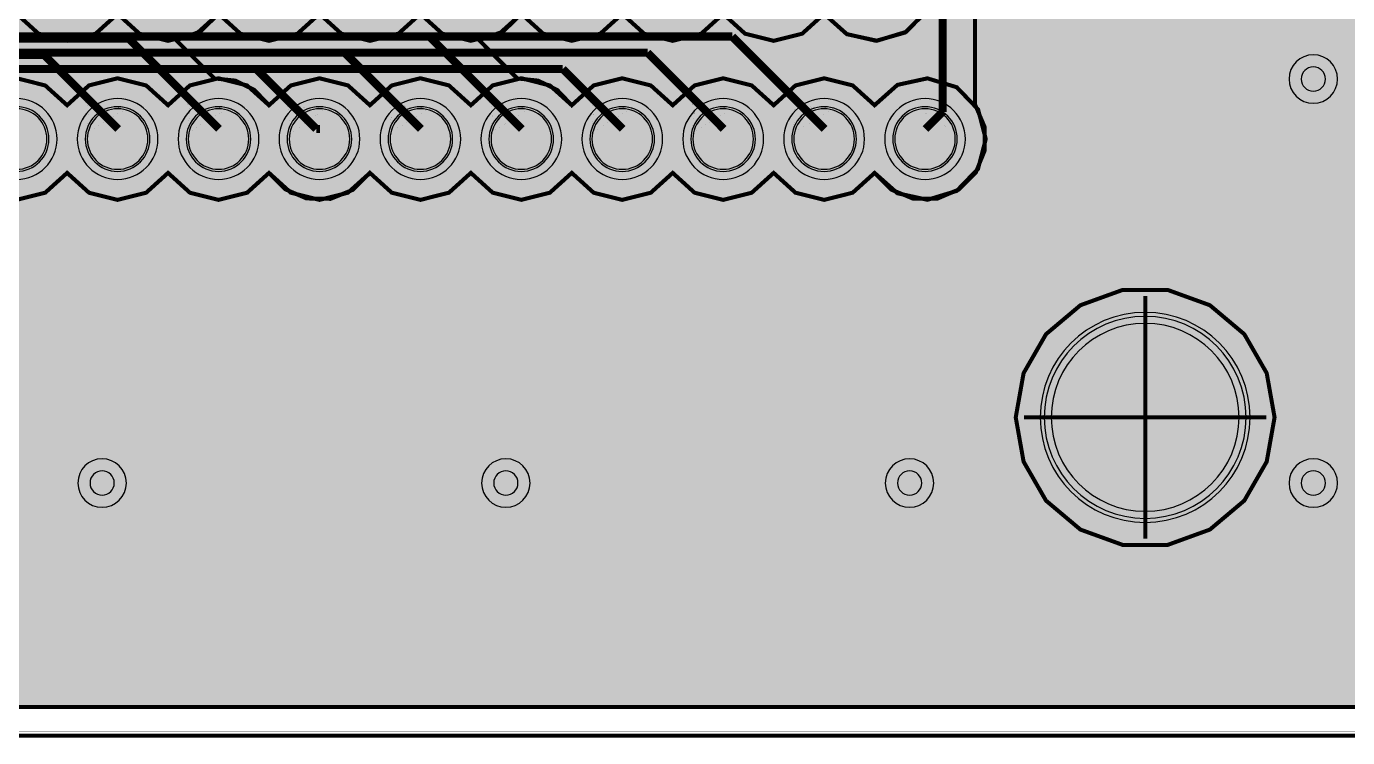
# Model space of a CAD drawing. Header units: millimetres. Extents: x 0 to 100, y -100 to 0.
# Drawn here: x 50.15 to 66.78, y -100.03 to -91.08 of the extents above; entities that cross this region are included whole.
import ezdxf

# ---------------------------------------------------------------- set-up
doc = ezdxf.new("R2010")
doc.units = ezdxf.units.MM
doc.header["$MEASUREMENT"] = 0
for name, color, linetype, true_color in [('Board-Outline-Layer', 7, 'Continuous', 0xff00ff), ('Bottom-Layer', 7, 'Continuous', 0x0000ff), ('Bottom-Paste-Mask-Layer', 7, 'Continuous', 0x800000), ('Bottom-Solder-Mask-Layer', 7, 'Continuous', 0xaa00ff), ('Hole-Layer', 7, 'Continuous', 0x222222), ('Inner1', 7, 'Continuous', 0x999966), ('Inner2', 7, 'Continuous', 0x008000), ('Multi-Layer', 7, 'Continuous', 0xc0c0c0), ('Top-Layer', 7, 'Continuous', 0xff0000), ('Top-Paste-Mask-Layer', 7, 'Continuous', 0x808080), ('Top-Solder-Mask-Layer', 7, 'Continuous', 0x800080)]:
    doc.layers.add(name, color=color, linetype=linetype, true_color=true_color)

msp = doc.modelspace()

# ---------------------------------------------------------------- hatches: boundary and pattern name
at = {"layer": 'Bottom-Layer'}
for points in [[(99.642, -0.358), (99.642, -99.642), (0.358, -99.642), (0.358, -0.358)], [(42.725, -86.73), (43.025, -86.699), (43.273, -86.528), (43.409, -86.259), (43.398, -85.958), (43.245, -85.698), (42.985, -85.545), (42.684, -85.535), (42.415, -85.67), (42.244, -85.919), (42.213, -86.218), (42.157, -86.162), (42.151, -86.089), (42.033, -85.766), (41.759, -85.559), (41.416, -85.534), (41.115, -85.698), (40.95, -86), (40.975, -86.343), (41.182, -86.617), (41.505, -86.735), (41.578, -86.741), (44.65, -89.813), (44.296, -89.735), (43.947, -89.829), (43.679, -90.074), (43.404, -89.825), (43.044, -89.735), (42.685, -89.825), (42.409, -90.074), (42.134, -89.825), (41.774, -89.735), (41.415, -89.825), (41.139, -90.074), (40.864, -89.825), (40.504, -89.735), (40.145, -89.825), (39.869, -90.074), (39.687, -89.883), (39.45, -89.766), (39.187, -89.736), (38.93, -89.798), (38.71, -89.944), (38.552, -90.155), (38.552, -88.43), (40.241, -86.741), (40.315, -86.735), (40.637, -86.617), (40.844, -86.343), (40.869, -86), (40.705, -85.698), (40.403, -85.534), (40.061, -85.559), (39.786, -85.766), (39.668, -86.089), (39.663, -86.162), (39.606, -86.218), (39.567, -85.898), (39.37, -85.642), (39.07, -85.524), (38.751, -85.576), (38.504, -85.784), (38.398, -86.089), (38.393, -86.162), (38.336, -86.218), (38.305, -85.918), (38.134, -85.67), (37.865, -85.534), (37.563, -85.545), (37.304, -85.699), (37.151, -85.959), (37.141, -86.26), (37.277, -86.529), (37.326, -86.585), (37.326, -90.694), (37.357, -90.85), (37.445, -90.983), (38.369, -91.907), (38.502, -91.996), (38.659, -92.027), (44.348, -92.027), (44.211, -92.3), (44.192, -92.605), (44.294, -92.893), (44.5, -93.118), (44.778, -93.245), (45.083, -93.252), (45.367, -93.14), (45.585, -92.925), (45.86, -93.174), (46.22, -93.264), (46.579, -93.174), (46.855, -92.925), (47.13, -93.174), (47.49, -93.264), (47.849, -93.174), (48.125, -92.925), (48.4, -93.174), (48.76, -93.264), (49.119, -93.174), (49.395, -92.925), (49.67, -93.174), (50.03, -93.264), (50.389, -93.174), (50.665, -92.925), (50.94, -93.174), (51.3, -93.264), (51.659, -93.174), (51.935, -92.925), (52.21, -93.174), (52.57, -93.264), (52.929, -93.174), (53.205, -92.925), (53.48, -93.174), (53.84, -93.264), (54.199, -93.174), (54.475, -92.925), (54.75, -93.174), (55.11, -93.264), (55.469, -93.174), (55.745, -92.925), (56.02, -93.174), (56.38, -93.264), (56.739, -93.174), (57.015, -92.925), (57.29, -93.174), (57.65, -93.264), (58.009, -93.174), (58.285, -92.925), (58.56, -93.174), (58.92, -93.264), (59.279, -93.174), (59.555, -92.925), (59.83, -93.174), (60.19, -93.264), (60.549, -93.174), (60.825, -92.925), (61.037, -93.136), (61.313, -93.25), (61.613, -93.249), (61.888, -93.132), (62.099, -92.919), (62.211, -92.642), (62.208, -92.343), (62.09, -92.067), (62.09, -90.094), (62.059, -89.937), (61.97, -89.805), (61.462, -89.297), (61.33, -89.208), (61.173, -89.177), (45.172, -89.177)], [(49.623, -92.499, 1), (50.436, -92.499, 1)], [(50.893, -92.499, 1), (51.706, -92.499, 1)], [(52.163, -92.499, 1), (52.976, -92.499, 1)], [(53.433, -92.499, 1), (54.246, -92.499, 1)], [(54.703, -92.499, 1), (55.516, -92.499, 1)], [(55.973, -92.499, 1), (56.786, -92.499, 1)], [(57.243, -92.499, 1), (58.056, -92.499, 1)], [(58.513, -92.499, 1), (59.326, -92.499, 1)], [(59.783, -92.499, 1), (60.596, -92.499, 1)], [(61.053, -92.499, 1), (61.866, -92.499, 1)], [(62.601, -95.999), (62.7, -96.556), (62.982, -97.046), (63.415, -97.41), (63.947, -97.603), (64.512, -97.603), (65.044, -97.41), (65.477, -97.046), (65.759, -96.556), (65.858, -95.999), (65.759, -95.443), (65.477, -94.953), (65.044, -94.589), (64.512, -94.396), (63.947, -94.396), (63.415, -94.589), (62.982, -94.953), (62.7, -95.443)], [(62.96, -95.999, 1), (65.5, -95.999, 1)]]:
    msp.add_hatch(color=256, dxfattribs=at).paths.add_polyline_path(points)
at = {"layer": 'Bottom-Paste-Mask-Layer'}
for points in [[(49.623, -92.499, 1), (50.436, -92.499, 1)], [(50.893, -92.499, 1), (51.706, -92.499, 1)], [(52.163, -92.499, 1), (52.976, -92.499, 1)], [(53.433, -92.499, 1), (54.246, -92.499, 1)], [(54.703, -92.499, 1), (55.516, -92.499, 1)], [(55.973, -92.499, 1), (56.786, -92.499, 1)], [(57.243, -92.499, 1), (58.056, -92.499, 1)], [(58.513, -92.499, 1), (59.326, -92.499, 1)], [(59.783, -92.499, 1), (60.596, -92.499, 1)], [(61.053, -92.499, 1), (61.866, -92.499, 1)], [(62.96, -95.999, 1), (65.5, -95.999, 1)]]:
    msp.add_hatch(color=256, dxfattribs=at).paths.add_polyline_path(points)
at = {"layer": 'Bottom-Solder-Mask-Layer'}
for points in [[(49.522, -92.499, 1), (50.538, -92.499, 1)], [(50.792, -92.499, 1), (51.808, -92.499, 1)], [(52.062, -92.499, 1), (53.078, -92.499, 1)], [(53.332, -92.499, 1), (54.348, -92.499, 1)], [(54.602, -92.499, 1), (55.618, -92.499, 1)], [(55.872, -92.499, 1), (56.888, -92.499, 1)], [(57.142, -92.499, 1), (58.158, -92.499, 1)], [(58.412, -92.499, 1), (59.428, -92.499, 1)], [(59.682, -92.499, 1), (60.698, -92.499, 1)], [(60.952, -92.499, 1), (61.968, -92.499, 1)], [(62.909, -95.999, 1), (65.55, -95.999, 1)]]:
    msp.add_hatch(color=256, dxfattribs=at).paths.add_polyline_path(points)
at = {"layer": 'Hole-Layer'}
for points in [[(49.649, -92.499, 1), (50.411, -92.499, 1)], [(50.919, -92.499, 1), (51.681, -92.499, 1)], [(52.189, -92.499, 1), (52.951, -92.499, 1)], [(53.459, -92.499, 1), (54.221, -92.499, 1)], [(54.729, -92.499, 1), (55.491, -92.499, 1)], [(55.999, -92.499, 1), (56.761, -92.499, 1)], [(57.269, -92.499, 1), (58.031, -92.499, 1)], [(58.539, -92.499, 1), (59.301, -92.499, 1)], [(59.809, -92.499, 1), (60.571, -92.499, 1)], [(61.079, -92.499, 1), (61.841, -92.499, 1)], [(63.048, -95.999, 1), (65.411, -95.999, 1)]]:
    msp.add_hatch(color=256, dxfattribs=at).paths.add_polyline_path(points)
at = {"layer": 'Inner1'}
for points in [[(99.642, -0.358), (99.642, -99.642), (0.358, -99.642), (0.358, -0.358)], [(47.491, -85.769), (47.237, -85.724), (47.006, -85.839), (43.108, -89.738), (42.923, -89.745), (42.745, -89.796), (51.413, -81.128), (51.49, -81.089), (51.556, -81.035), (51.601, -80.991), (52.042, -80.991), (52.299, -81.19), (52.62, -81.242), (52.927, -81.136), (53.147, -80.897), (53.227, -80.582), (53.147, -80.266), (52.927, -80.027), (52.62, -79.921), (52.299, -79.974), (52.042, -80.173), (51.431, -80.173), (51.275, -80.204), (51.142, -80.292), (51.12, -80.314), (51.044, -80.353), (50.978, -80.407), (44.48, -86.905), (44.49, -86.852), (44.494, -86.799), (44.494, -86.585), (44.542, -86.529), (44.686, -86.218), (44.639, -85.877), (44.414, -85.617), (44.085, -85.52), (43.755, -85.617), (43.531, -85.877), (43.483, -86.218), (43.627, -86.529), (43.676, -86.585), (43.676, -86.63), (40.568, -89.738), (40.512, -89.735), (40.456, -89.736), (43.104, -87.088), (43.193, -86.956), (43.224, -86.799), (43.224, -86.585), (43.272, -86.529), (43.416, -86.218), (43.369, -85.877), (43.144, -85.617), (42.815, -85.52), (42.485, -85.617), (42.261, -85.877), (42.213, -86.218), (42.357, -86.529), (42.406, -86.585), (42.406, -86.63), (39.298, -89.738), (38.982, -89.778), (38.71, -89.943), (38.529, -90.205), (38.47, -90.518), (38.544, -90.828), (29.453, -90.828), (25.356, -86.73), (25.656, -86.699), (25.904, -86.528), (26.04, -86.259), (26.029, -85.958), (25.876, -85.698), (25.616, -85.545), (25.315, -85.535), (25.046, -85.67), (24.875, -85.919), (24.844, -86.218), (24.788, -86.162), (24.782, -86.089), (24.676, -85.784), (24.429, -85.576), (24.111, -85.524), (23.81, -85.642), (23.613, -85.898), (23.574, -86.218), (23.518, -86.162), (23.512, -86.089), (23.406, -85.784), (23.159, -85.576), (22.841, -85.524), (22.54, -85.642), (22.343, -85.898), (22.304, -86.218), (22.248, -86.162), (22.242, -86.089), (22.165, -85.83), (21.984, -85.63), (21.734, -85.528), (21.464, -85.545), (21.228, -85.677), (21.073, -85.898), (20.909, -85.733), (20.909, -83.157), (22.826, -81.24), (23.148, -81.199), (23.412, -81.009), (23.555, -80.717), (23.541, -80.392), (23.375, -80.113), (23.095, -79.946), (22.77, -79.932), (22.478, -80.075), (22.288, -80.339), (22.247, -80.662), (20.211, -82.698), (20.122, -82.831), (20.091, -82.987), (20.091, -85.93), (20.151, -86.142), (20.312, -86.293), (27.526, -93.507), (27.659, -93.596), (27.815, -93.627), (44.111, -93.627), (44.267, -93.596), (44.4, -93.507), (44.677, -93.23), (44.748, -93.24), (44.794, -93.248), (45.094, -93.25), (45.372, -93.137), (45.585, -92.925), (45.86, -93.174), (46.22, -93.264), (46.579, -93.174), (46.855, -92.925), (47.13, -93.174), (47.49, -93.264), (47.849, -93.174), (48.125, -92.925), (48.4, -93.174), (48.76, -93.264), (49.119, -93.174), (49.395, -92.925), (49.67, -93.174), (50.03, -93.264), (50.389, -93.174), (50.665, -92.925), (50.94, -93.174), (51.3, -93.264), (51.659, -93.174), (51.935, -92.925), (52.21, -93.174), (52.57, -93.264), (52.929, -93.174), (53.205, -92.925), (53.48, -93.174), (53.84, -93.264), (54.199, -93.174), (54.475, -92.925), (54.75, -93.174), (55.11, -93.264), (55.469, -93.174), (55.745, -92.925), (56.02, -93.174), (56.38, -93.264), (56.739, -93.174), (57.015, -92.925), (57.29, -93.174), (57.65, -93.264), (58.009, -93.174), (58.285, -92.925), (58.56, -93.174), (58.92, -93.264), (59.279, -93.174), (59.555, -92.925), (59.83, -93.174), (60.19, -93.264), (60.549, -93.174), (60.825, -92.925), (61.113, -93.181), (61.49, -93.263), (61.859, -93.151), (62.127, -92.873), (62.224, -92.499), (62.127, -92.126), (61.859, -91.848), (61.49, -91.736), (61.113, -91.818), (60.825, -92.074), (60.549, -91.825), (60.19, -91.735), (59.83, -91.825), (59.555, -92.074), (59.279, -91.825), (58.92, -91.735), (58.56, -91.825), (58.285, -92.074), (58.009, -91.825), (57.65, -91.735), (57.29, -91.825), (57.015, -92.074), (56.739, -91.825), (56.38, -91.735), (56.02, -91.825), (55.745, -92.074), (55.469, -91.825), (55.11, -91.735), (54.75, -91.825), (54.475, -92.074), (54.199, -91.825), (53.84, -91.735), (53.48, -91.825), (53.205, -92.074), (52.929, -91.825), (52.57, -91.735), (52.21, -91.825), (51.935, -92.074), (51.659, -91.825), (51.3, -91.735), (50.94, -91.825), (50.665, -92.074), (50.389, -91.825), (50.03, -91.735), (49.67, -91.825), (49.395, -92.074), (49.211, -91.882), (48.973, -91.765), (48.709, -91.737), (48.229, -91.257), (48.53, -91.148), (48.76, -90.925), (49.035, -91.174), (49.395, -91.264), (49.754, -91.174), (50.03, -90.925), (50.305, -91.174), (50.665, -91.264), (51.024, -91.174), (51.3, -90.925), (51.575, -91.174), (51.935, -91.264), (52.294, -91.174), (52.57, -90.925), (52.845, -91.174), (53.205, -91.264), (53.564, -91.174), (53.84, -90.925), (54.115, -91.174), (54.475, -91.264), (54.834, -91.174), (55.11, -90.925), (55.385, -91.174), (55.745, -91.264), (56.104, -91.174), (56.38, -90.925), (56.655, -91.174), (57.015, -91.264), (57.374, -91.174), (57.65, -90.925), (57.925, -91.174), (58.285, -91.264), (58.644, -91.174), (58.92, -90.925), (59.195, -91.174), (59.555, -91.264), (59.914, -91.174), (60.19, -90.925), (60.474, -91.179), (60.845, -91.264), (61.211, -91.159), (61.481, -90.891), (61.517, -90.833), (61.556, -90.782), (69.499, -90.782), (69.655, -90.75), (69.788, -90.662), (73.709, -86.741), (73.783, -86.735), (74.105, -86.617), (74.312, -86.343), (74.337, -86), (74.173, -85.698), (73.871, -85.534), (73.529, -85.559), (73.254, -85.766), (73.136, -86.089), (73.131, -86.162), (73.074, -86.218), (73.035, -85.898), (72.838, -85.642), (72.538, -85.524), (72.219, -85.576), (71.972, -85.784), (71.866, -86.089), (71.861, -86.162), (71.804, -86.218), (71.765, -85.898), (71.568, -85.642), (71.268, -85.524), (70.949, -85.576), (70.702, -85.784), (70.596, -86.089), (70.591, -86.162), (70.534, -86.218), (70.495, -85.898), (70.298, -85.642), (69.998, -85.524), (69.679, -85.576), (69.432, -85.784), (69.326, -86.089), (69.321, -86.162), (69.264, -86.218), (69.225, -85.898), (69.028, -85.642), (68.728, -85.524), (68.409, -85.576), (68.162, -85.784), (68.056, -86.089), (68.051, -86.162), (67.994, -86.218), (67.955, -85.898), (67.758, -85.642), (67.458, -85.524), (67.139, -85.576), (66.892, -85.784), (66.786, -86.089), (66.781, -86.162), (66.724, -86.218), (66.685, -85.898), (66.488, -85.642), (66.188, -85.524), (65.869, -85.576), (65.622, -85.784), (65.516, -86.089), (65.511, -86.162), (63.943, -87.73), (60.937, -87.73), (67.423, -81.244), (67.728, -81.154), (67.956, -80.931), (68.054, -80.628), (67.999, -80.314), (67.805, -80.062), (67.515, -79.93), (67.197, -79.948), (66.924, -80.112), (66.759, -80.385), (66.741, -80.703), (66.749, -80.761), (59.984, -87.526), (58.095, -87.526), (58.88, -86.741), (58.954, -86.735), (59.276, -86.617), (59.483, -86.343), (59.508, -86), (59.344, -85.698), (59.042, -85.534), (58.7, -85.559), (58.425, -85.766), (58.307, -86.089), (58.302, -86.162), (58.245, -86.218), (58.206, -85.898), (58.009, -85.642), (57.709, -85.524), (57.39, -85.576), (57.143, -85.784), (57.037, -86.089), (57.032, -86.162), (56.975, -86.218), (56.936, -85.898), (56.739, -85.642), (56.439, -85.524), (56.12, -85.576), (55.873, -85.784), (55.767, -86.089), (55.762, -86.162), (55.705, -86.218), (55.666, -85.898), (55.469, -85.642), (55.169, -85.524), (54.85, -85.576), (54.603, -85.784), (54.497, -86.089), (54.492, -86.162), (54.435, -86.218), (54.396, -85.898), (54.199, -85.642), (53.899, -85.524), (53.58, -85.576), (53.333, -85.784), (53.227, -86.089), (53.222, -86.162), (53.165, -86.218), (53.126, -85.898), (52.929, -85.642), (52.629, -85.524), (52.31, -85.576), (52.063, -85.784), (51.957, -86.089), (51.952, -86.162), (51.941, -86.172), (51.9, -86.172), (51.864, -85.919), (51.727, -85.702), (51.514, -85.561), (51.261, -85.521), (51.014, -85.589), (50.816, -85.752), (50.801, -85.769)], [(62.601, -95.999), (62.7, -96.556), (62.982, -97.046), (63.415, -97.41), (63.947, -97.603), (64.512, -97.603), (65.044, -97.41), (65.477, -97.046), (65.759, -96.556), (65.858, -95.999), (65.759, -95.443), (65.477, -94.953), (65.044, -94.589), (64.512, -94.396), (63.947, -94.396), (63.415, -94.589), (62.982, -94.953), (62.7, -95.443)]]:
    msp.add_hatch(color=256, dxfattribs=at).paths.add_polyline_path(points)
at = {"layer": 'Inner2'}
for points in [[(99.642, -0.358), (99.642, -99.642), (0.358, -99.642), (0.358, -0.358)], [(49.395, -89.735), (49.035, -89.825), (48.76, -90.074), (48.484, -89.825), (48.125, -89.735), (47.765, -89.825), (47.49, -90.074), (47.214, -89.825), (46.855, -89.735), (46.495, -89.825), (46.22, -90.074), (45.944, -89.825), (45.585, -89.735), (45.225, -89.825), (44.949, -90.074), (44.674, -89.825), (44.314, -89.735), (43.955, -89.825), (43.679, -90.074), (43.404, -89.825), (43.044, -89.735), (42.685, -89.825), (42.409, -90.074), (42.134, -89.825), (41.774, -89.735), (41.415, -89.825), (41.139, -90.074), (40.864, -89.825), (40.504, -89.735), (40.145, -89.825), (39.869, -90.074), (39.588, -89.822), (39.221, -89.735), (38.856, -89.835), (38.584, -90.097), (38.471, -90.457), (38.544, -90.828), (33.263, -90.828), (28.598, -86.162), (28.592, -86.089), (28.486, -85.784), (28.239, -85.576), (27.921, -85.524), (27.62, -85.642), (27.423, -85.898), (27.384, -86.218), (27.328, -86.162), (27.322, -86.089), (27.216, -85.784), (26.969, -85.576), (26.651, -85.524), (26.35, -85.642), (26.153, -85.898), (26.114, -86.218), (26.058, -86.162), (26.052, -86.089), (25.934, -85.766), (25.66, -85.559), (25.317, -85.534), (25.016, -85.698), (24.851, -86), (24.876, -86.343), (25.083, -86.617), (25.406, -86.735), (25.479, -86.741), (30.673, -91.934), (30.805, -92.023), (30.962, -92.054), (44.328, -92.054), (44.204, -92.329), (44.196, -92.63), (44.305, -92.911), (44.514, -93.128), (44.79, -93.247), (45.092, -93.251), (45.371, -93.138), (45.585, -92.925), (45.86, -93.174), (46.22, -93.264), (46.579, -93.174), (46.855, -92.925), (47.13, -93.174), (47.49, -93.264), (47.849, -93.174), (48.125, -92.925), (48.4, -93.174), (48.76, -93.264), (49.119, -93.174), (49.395, -92.925), (49.67, -93.174), (50.03, -93.264), (50.389, -93.174), (50.665, -92.925), (50.94, -93.174), (51.3, -93.264), (51.659, -93.174), (51.935, -92.925), (52.21, -93.174), (52.57, -93.264), (52.929, -93.174), (53.205, -92.925), (53.48, -93.174), (53.84, -93.264), (54.199, -93.174), (54.475, -92.925), (54.75, -93.174), (55.11, -93.264), (55.469, -93.174), (55.745, -92.925), (56.02, -93.174), (56.38, -93.264), (56.739, -93.174), (57.015, -92.925), (57.29, -93.174), (57.65, -93.264), (58.009, -93.174), (58.285, -92.925), (58.56, -93.174), (58.92, -93.264), (59.279, -93.174), (59.555, -92.925), (59.83, -93.174), (60.19, -93.264), (60.549, -93.174), (60.825, -92.925), (61.113, -93.181), (61.49, -93.263), (61.859, -93.151), (62.127, -92.873), (62.224, -92.499), (62.127, -92.126), (61.859, -91.848), (61.49, -91.736), (61.113, -91.818), (60.825, -92.074), (60.549, -91.825), (60.19, -91.735), (59.83, -91.825), (59.555, -92.074), (59.279, -91.825), (58.92, -91.735), (58.56, -91.825), (58.285, -92.074), (58.009, -91.825), (57.65, -91.735), (57.29, -91.825), (57.015, -92.074), (56.739, -91.825), (56.38, -91.735), (56.02, -91.825), (55.745, -92.074), (55.469, -91.825), (55.11, -91.735), (54.75, -91.825), (54.475, -92.074), (54.199, -91.825), (53.84, -91.735), (53.48, -91.825), (53.205, -92.074), (53.021, -91.882), (52.783, -91.765), (52.519, -91.737), (52.039, -91.257), (52.34, -91.148), (52.57, -90.925), (52.845, -91.174), (53.205, -91.264), (53.564, -91.174), (53.84, -90.925), (54.115, -91.174), (54.475, -91.264), (54.834, -91.174), (55.11, -90.925), (55.385, -91.174), (55.745, -91.264), (56.104, -91.174), (56.38, -90.925), (56.655, -91.174), (57.015, -91.264), (57.374, -91.174), (57.65, -90.925), (57.925, -91.174), (58.285, -91.264), (58.644, -91.174), (58.92, -90.925), (59.195, -91.174), (59.555, -91.264), (59.914, -91.174), (60.19, -90.925), (60.478, -91.181), (60.855, -91.263), (61.224, -91.151), (61.492, -90.873), (61.589, -90.499), (61.492, -90.126), (61.224, -89.848), (60.855, -89.736), (60.478, -89.818), (60.19, -90.074), (59.914, -89.825), (59.555, -89.735), (59.195, -89.825), (58.92, -90.074), (58.644, -89.825), (58.285, -89.735), (57.925, -89.825), (57.65, -90.074), (57.374, -89.825), (57.015, -89.735), (56.655, -89.825), (56.38, -90.074), (56.104, -89.825), (55.745, -89.735), (55.385, -89.825), (55.11, -90.074), (54.834, -89.825), (54.475, -89.735), (54.115, -89.825), (53.84, -90.074), (53.564, -89.825), (53.205, -89.735), (52.845, -89.825), (52.57, -90.074), (52.294, -89.825), (51.935, -89.735), (51.575, -89.825), (51.3, -90.074), (51.024, -89.825), (50.665, -89.735), (50.305, -89.825), (50.03, -90.074), (49.754, -89.825)], [(62.601, -95.999), (62.7, -96.556), (62.982, -97.046), (63.415, -97.41), (63.947, -97.603), (64.512, -97.603), (65.044, -97.41), (65.477, -97.046), (65.759, -96.556), (65.858, -95.999), (65.759, -95.443), (65.477, -94.953), (65.044, -94.589), (64.512, -94.396), (63.947, -94.396), (63.415, -94.589), (62.982, -94.953), (62.7, -95.443)]]:
    msp.add_hatch(color=256, dxfattribs=at).paths.add_polyline_path(points)
at = {"layer": 'Multi-Layer'}
for points in [[(49.623, -92.499, 1), (50.436, -92.499, 1)], [(49.623, -92.499, 1), (50.436, -92.499, 1)], [(49.623, -92.499, 1), (50.436, -92.499, 1)], [(50.893, -92.499, 1), (51.706, -92.499, 1)], [(50.893, -92.499, 1), (51.706, -92.499, 1)], [(50.893, -92.499, 1), (51.706, -92.499, 1)], [(52.163, -92.499, 1), (52.976, -92.499, 1)], [(52.163, -92.499, 1), (52.976, -92.499, 1)], [(52.163, -92.499, 1), (52.976, -92.499, 1)], [(53.433, -92.499, 1), (54.246, -92.499, 1)], [(53.433, -92.499, 1), (54.246, -92.499, 1)], [(53.433, -92.499, 1), (54.246, -92.499, 1)], [(54.703, -92.499, 1), (55.516, -92.499, 1)], [(54.703, -92.499, 1), (55.516, -92.499, 1)], [(54.703, -92.499, 1), (55.516, -92.499, 1)], [(55.973, -92.499, 1), (56.786, -92.499, 1)], [(55.973, -92.499, 1), (56.786, -92.499, 1)], [(55.973, -92.499, 1), (56.786, -92.499, 1)], [(57.243, -92.499, 1), (58.056, -92.499, 1)], [(57.243, -92.499, 1), (58.056, -92.499, 1)], [(57.243, -92.499, 1), (58.056, -92.499, 1)], [(58.513, -92.499, 1), (59.326, -92.499, 1)], [(58.513, -92.499, 1), (59.326, -92.499, 1)], [(58.513, -92.499, 1), (59.326, -92.499, 1)], [(59.783, -92.499, 1), (60.596, -92.499, 1)], [(59.783, -92.499, 1), (60.596, -92.499, 1)], [(59.783, -92.499, 1), (60.596, -92.499, 1)], [(61.053, -92.499, 1), (61.866, -92.499, 1)], [(61.053, -92.499, 1), (61.866, -92.499, 1)], [(61.053, -92.499, 1), (61.866, -92.499, 1)], [(62.96, -95.999, 1), (65.5, -95.999, 1)], [(62.96, -95.999, 1), (65.5, -95.999, 1)], [(62.96, -95.999, 1), (65.5, -95.999, 1)]]:
    msp.add_hatch(color=256, dxfattribs=at).paths.add_polyline_path(points)
at = {"layer": 'Top-Layer'}
for points in [[(99.642, -0.358), (99.642, -99.642), (0.358, -99.642), (0.358, -0.358)], [(49.623, -92.499, 1), (50.436, -92.499, 1)], [(50.893, -92.499, 1), (51.706, -92.499, 1)], [(52.163, -92.499, 1), (52.976, -92.499, 1)], [(53.433, -92.499, 1), (54.246, -92.499, 1)], [(54.703, -92.499, 1), (55.516, -92.499, 1)], [(55.973, -92.499, 1), (56.786, -92.499, 1)], [(57.243, -92.499, 1), (58.056, -92.499, 1)], [(58.513, -92.499, 1), (59.326, -92.499, 1)], [(59.783, -92.499, 1), (60.596, -92.499, 1)], [(61.053, -92.499, 1), (61.866, -92.499, 1)], [(62.601, -95.999), (62.7, -96.556), (62.982, -97.046), (63.415, -97.41), (63.947, -97.603), (64.512, -97.603), (65.044, -97.41), (65.477, -97.046), (65.759, -96.556), (65.858, -95.999), (65.759, -95.443), (65.477, -94.953), (65.044, -94.589), (64.512, -94.396), (63.947, -94.396), (63.415, -94.589), (62.982, -94.953), (62.7, -95.443)], [(62.96, -95.999, 1), (65.5, -95.999, 1)]]:
    msp.add_hatch(color=256, dxfattribs=at).paths.add_polyline_path(points)
at = {"layer": 'Top-Paste-Mask-Layer'}
for points in [[(49.623, -92.499, 1), (50.436, -92.499, 1)], [(50.893, -92.499, 1), (51.706, -92.499, 1)], [(52.163, -92.499, 1), (52.976, -92.499, 1)], [(53.433, -92.499, 1), (54.246, -92.499, 1)], [(54.703, -92.499, 1), (55.516, -92.499, 1)], [(55.973, -92.499, 1), (56.786, -92.499, 1)], [(57.243, -92.499, 1), (58.056, -92.499, 1)], [(58.513, -92.499, 1), (59.326, -92.499, 1)], [(59.783, -92.499, 1), (60.596, -92.499, 1)], [(61.053, -92.499, 1), (61.866, -92.499, 1)], [(62.96, -95.999, 1), (65.5, -95.999, 1)]]:
    msp.add_hatch(color=256, dxfattribs=at).paths.add_polyline_path(points)
at = {"layer": 'Top-Solder-Mask-Layer'}
for points in [[(49.623, -92.499, 1), (50.436, -92.499, 1)], [(50.893, -92.499, 1), (51.706, -92.499, 1)], [(52.163, -92.499, 1), (52.976, -92.499, 1)], [(53.433, -92.499, 1), (54.246, -92.499, 1)], [(54.703, -92.499, 1), (55.516, -92.499, 1)], [(55.973, -92.499, 1), (56.786, -92.499, 1)], [(57.243, -92.499, 1), (58.056, -92.499, 1)], [(58.513, -92.499, 1), (59.326, -92.499, 1)], [(59.783, -92.499, 1), (60.596, -92.499, 1)], [(61.053, -92.499, 1), (61.866, -92.499, 1)], [(62.909, -95.999, 1), (65.55, -95.999, 1)]]:
    msp.add_hatch(color=256, dxfattribs=at).paths.add_polyline_path(points)

# ---------------------------------------------------------------- linework, layer by layer
at = {"layer": 'Board-Outline-Layer', "const_width": 0.0508}
msp.add_lwpolyline([(0, -100), (0, 0), (100, 0), (100, -100)], close=True, dxfattribs=at)
at = {"layer": 'Bottom-Layer'}
for points, const_width in [([(0, -100), (0, 0), (100, 0), (100, -100)], 0.00508), ([(99.642, -0.358), (99.642, -99.642), (0.358, -99.642), (0.358, -0.358)], 0.0508), ([(57.244, -92.032), (57.417, -92.061), (57.433, -92.074), (57.452, -92.085), (57.496, -92.1), (57.546, -92.106), (57.597, -92.108), (57.696, -92.106), (57.737, -92.106), (57.769, -92.111), (57.249, -92.43), (57.265, -92.346), (57.282, -92.232), (57.285, -92.173), (57.281, -92.117), (57.268, -92.069), (57.258, -92.049)], 0.000254), ([(58.514, -92.032), (58.687, -92.061), (58.703, -92.074), (58.722, -92.085), (58.766, -92.1), (58.816, -92.106), (58.867, -92.108), (58.966, -92.106), (59.007, -92.106), (59.039, -92.111), (58.519, -92.43), (58.535, -92.346), (58.552, -92.232), (58.555, -92.173), (58.551, -92.117), (58.538, -92.069), (58.528, -92.049)], 0.000254), ([(59.784, -92.032), (59.957, -92.061), (59.973, -92.074), (59.992, -92.085), (60.036, -92.1), (60.086, -92.106), (60.137, -92.108), (60.236, -92.106), (60.277, -92.106), (60.309, -92.111), (59.789, -92.43), (59.805, -92.346), (59.822, -92.232), (59.825, -92.173), (59.821, -92.117), (59.808, -92.069), (59.798, -92.049)], 0.000254), ([(61.645, -92.122), (61.717, -92.194), (61.715, -92.199), (61.717, -92.208), (61.73, -92.233), (61.779, -92.303), (61.833, -92.38), (61.852, -92.414), (61.861, -92.439), (61.367, -92.104), (61.392, -92.103), (61.426, -92.109), (61.507, -92.127), (61.548, -92.135), (61.587, -92.139), (61.62, -92.135), (61.634, -92.13)], 0.000254), ([(62.601, -95.999), (62.7, -96.556), (62.982, -97.046), (63.415, -97.41), (63.947, -97.603), (64.512, -97.603), (65.044, -97.41), (65.477, -97.046), (65.759, -96.556), (65.858, -95.999), (65.759, -95.443), (65.477, -94.953), (65.044, -94.589), (64.512, -94.396), (63.947, -94.396), (63.415, -94.589), (62.982, -94.953), (62.7, -95.443)], 0.0508)]:
    msp.add_lwpolyline(points, close=True, dxfattribs=dict(at, const_width=const_width))
for points, const_width in [([(50.03, -93.264), (50.389, -93.174), (50.665, -92.925), (50.94, -93.174), (51.3, -93.264), (51.659, -93.174), (51.935, -92.925), (52.21, -93.174), (52.57, -93.264), (52.929, -93.174), (53.205, -92.925), (53.48, -93.174), (53.84, -93.264), (54.199, -93.174), (54.475, -92.925), (54.75, -93.174), (55.11, -93.264), (55.469, -93.174), (55.745, -92.925), (56.02, -93.174), (56.38, -93.264), (56.739, -93.174), (57.015, -92.925), (57.29, -93.174), (57.65, -93.264), (58.009, -93.174), (58.285, -92.925), (58.56, -93.174), (58.92, -93.264), (59.279, -93.174), (59.555, -92.925), (59.83, -93.174), (60.19, -93.264), (60.549, -93.174), (60.825, -92.925), (61.037, -93.136), (61.313, -93.25), (61.613, -93.249), (61.888, -93.132), (62.099, -92.919), (62.211, -92.642), (62.208, -92.343), (62.09, -92.067), (62.09, -90.094)], 0.0508), ([(61.681, -90.094), (61.681, -92.158)], 0.102), ([(38.886, -91.21), (59.034, -91.21)], 0.102), ([(59.034, -91.21), (60.196, -92.372)], 0.102), ([(38.743, -91.414), (57.968, -91.414)], 0.102), ([(57.968, -91.414), (58.926, -92.372)], 0.102), ([(38.659, -91.618), (56.902, -91.618)], 0.102), ([(56.902, -91.618), (57.656, -92.372)], 0.102), ([(61.681, -92.158), (61.466, -92.372)], 0.102), ([(64.23, -95.999), (64.23, -94.473)], 0.0508), ([(64.23, -95.999), (62.703, -95.999)], 0.0508), ([(64.23, -95.999), (65.756, -95.999)], 0.0508), ([(64.23, -95.999), (64.23, -97.526)], 0.0508)]:
    msp.add_lwpolyline(points, dxfattribs=dict(at, const_width=const_width))
for points in [[(49.623, -92.499, 1), (50.436, -92.499), (50.436, -92.499, 1), (49.623, -92.499)], [(50.893, -92.499, 1), (51.706, -92.499), (51.706, -92.499, 1), (50.893, -92.499)], [(52.163, -92.499, 1), (52.976, -92.499), (52.976, -92.499, 1), (52.163, -92.499)], [(53.433, -92.499, 1), (54.246, -92.499), (54.246, -92.499, 1), (53.433, -92.499)], [(54.703, -92.499, 1), (55.516, -92.499), (55.516, -92.499, 1), (54.703, -92.499)], [(55.973, -92.499, 1), (56.786, -92.499), (56.786, -92.499, 1), (55.973, -92.499)], [(57.243, -92.499, 1), (58.056, -92.499), (58.056, -92.499, 1), (57.243, -92.499)], [(58.513, -92.499, 1), (59.326, -92.499), (59.326, -92.499, 1), (58.513, -92.499)], [(59.783, -92.499, 1), (60.596, -92.499), (60.596, -92.499, 1), (59.783, -92.499)], [(61.053, -92.499, 1), (61.866, -92.499), (61.866, -92.499, 1), (61.053, -92.499)]]:
    msp.add_lwpolyline(points, format="xyb", dxfattribs=at)
msp.add_lwpolyline([(62.96, -95.999, 1), (65.5, -95.999, 1)], format="xyb", close=True, dxfattribs=at)
at = {"layer": 'Bottom-Paste-Mask-Layer'}
for points in [[(49.623, -92.499, 1), (50.436, -92.499), (50.436, -92.499, 1), (49.623, -92.499)], [(50.893, -92.499, 1), (51.706, -92.499), (51.706, -92.499, 1), (50.893, -92.499)], [(52.163, -92.499, 1), (52.976, -92.499), (52.976, -92.499, 1), (52.163, -92.499)], [(53.433, -92.499, 1), (54.246, -92.499), (54.246, -92.499, 1), (53.433, -92.499)], [(54.703, -92.499, 1), (55.516, -92.499), (55.516, -92.499, 1), (54.703, -92.499)], [(55.973, -92.499, 1), (56.786, -92.499), (56.786, -92.499, 1), (55.973, -92.499)], [(57.243, -92.499, 1), (58.056, -92.499), (58.056, -92.499, 1), (57.243, -92.499)], [(58.513, -92.499, 1), (59.326, -92.499), (59.326, -92.499, 1), (58.513, -92.499)], [(59.783, -92.499, 1), (60.596, -92.499), (60.596, -92.499, 1), (59.783, -92.499)], [(61.053, -92.499, 1), (61.866, -92.499), (61.866, -92.499, 1), (61.053, -92.499)]]:
    msp.add_lwpolyline(points, format="xyb", dxfattribs=at)
msp.add_lwpolyline([(62.96, -95.999, 1), (65.5, -95.999, 1)], format="xyb", close=True, dxfattribs=at)
at = {"layer": 'Bottom-Solder-Mask-Layer'}
for points in [[(49.522, -92.499, 1), (50.538, -92.499, 1)], [(50.792, -92.499, 1), (51.808, -92.499, 1)], [(52.062, -92.499, 1), (53.078, -92.499, 1)], [(53.332, -92.499, 1), (54.348, -92.499, 1)], [(54.602, -92.499, 1), (55.618, -92.499, 1)], [(55.872, -92.499, 1), (56.888, -92.499, 1)], [(57.142, -92.499, 1), (58.158, -92.499, 1)], [(58.412, -92.499, 1), (59.428, -92.499, 1)], [(59.682, -92.499, 1), (60.698, -92.499, 1)], [(60.952, -92.499, 1), (61.968, -92.499, 1)]]:
    msp.add_lwpolyline(points, format="xyb", close=True, dxfattribs=at)
msp.add_lwpolyline([(62.909, -95.999, 1), (65.55, -95.999), (65.55, -95.999, 1), (62.909, -95.999)], format="xyb", dxfattribs=at)
at = {"layer": 'Hole-Layer'}
for points in [[(66.193, -91.745, 1), (66.498, -91.745, 1)], [(49.649, -92.499, 1), (50.411, -92.499, 1)], [(50.919, -92.499, 1), (51.681, -92.499, 1)], [(52.189, -92.499, 1), (52.951, -92.499, 1)], [(53.459, -92.499, 1), (54.221, -92.499, 1)], [(54.729, -92.499, 1), (55.491, -92.499, 1)], [(55.999, -92.499, 1), (56.761, -92.499, 1)], [(57.269, -92.499, 1), (58.031, -92.499, 1)], [(58.539, -92.499, 1), (59.301, -92.499, 1)], [(59.809, -92.499, 1), (60.571, -92.499, 1)], [(61.079, -92.499, 1), (61.841, -92.499, 1)], [(50.953, -96.825, 1), (51.258, -96.825, 1)], [(56.033, -96.825, 1), (56.338, -96.825, 1)], [(61.113, -96.825, 1), (61.418, -96.825, 1)], [(66.193, -96.825, 1), (66.498, -96.825, 1)]]:
    msp.add_lwpolyline(points, format="xyb", close=True, dxfattribs=at)
msp.add_lwpolyline([(63.048, -95.999, 1), (65.411, -95.999), (65.411, -95.999, 1), (63.048, -95.999)], format="xyb", dxfattribs=at)
at = {"layer": 'Inner1'}
for points, const_width in [([(0, -100), (0, 0), (100, 0), (100, -100)], 0.00508), ([(99.642, -0.358), (99.642, -99.642), (0.358, -99.642), (0.358, -0.358)], 0.0508), ([(62.601, -95.999), (62.7, -96.556), (62.982, -97.046), (63.415, -97.41), (63.947, -97.603), (64.512, -97.603), (65.044, -97.41), (65.477, -97.046), (65.759, -96.556), (65.858, -95.999), (65.759, -95.443), (65.477, -94.953), (65.044, -94.589), (64.512, -94.396), (63.947, -94.396), (63.415, -94.589), (62.982, -94.953), (62.7, -95.443)], 0.0508)]:
    msp.add_lwpolyline(points, close=True, dxfattribs=dict(at, const_width=const_width))
at = {"layer": 'Inner1', "const_width": 0.0508}
for points in [[(50.03, -90.925), (50.305, -91.174), (50.665, -91.264), (51.024, -91.174), (51.3, -90.925), (51.575, -91.174), (51.935, -91.264), (52.294, -91.174), (52.57, -90.925), (52.845, -91.174), (53.205, -91.264), (53.564, -91.174), (53.84, -90.925), (54.115, -91.174), (54.475, -91.264), (54.834, -91.174), (55.11, -90.925), (55.385, -91.174), (55.745, -91.264), (56.104, -91.174), (56.38, -90.925), (56.655, -91.174), (57.015, -91.264), (57.374, -91.174), (57.65, -90.925), (57.925, -91.174), (58.285, -91.264), (58.644, -91.174), (58.92, -90.925), (59.195, -91.174), (59.555, -91.264), (59.914, -91.174), (60.19, -90.925), (60.474, -91.179), (60.845, -91.264), (61.211, -91.159), (61.481, -90.891)], [(50.03, -93.264), (50.389, -93.174), (50.665, -92.925), (50.94, -93.174), (51.3, -93.264), (51.659, -93.174), (51.935, -92.925), (52.21, -93.174), (52.57, -93.264), (52.929, -93.174), (53.205, -92.925), (53.48, -93.174), (53.84, -93.264), (54.199, -93.174), (54.475, -92.925), (54.75, -93.174), (55.11, -93.264), (55.469, -93.174), (55.745, -92.925), (56.02, -93.174), (56.38, -93.264), (56.739, -93.174), (57.015, -92.925), (57.29, -93.174), (57.65, -93.264), (58.009, -93.174), (58.285, -92.925), (58.56, -93.174), (58.92, -93.264), (59.279, -93.174), (59.555, -92.925), (59.83, -93.174), (60.19, -93.264), (60.549, -93.174), (60.825, -92.925), (61.113, -93.181), (61.49, -93.263), (61.859, -93.151), (62.127, -92.873), (62.224, -92.499), (62.127, -92.126), (61.859, -91.848), (61.49, -91.736), (61.113, -91.818), (60.825, -92.074), (60.549, -91.825), (60.19, -91.735), (59.83, -91.825), (59.555, -92.074), (59.279, -91.825), (58.92, -91.735), (58.56, -91.825), (58.285, -92.074), (58.009, -91.825), (57.65, -91.735), (57.29, -91.825), (57.015, -92.074), (56.739, -91.825), (56.38, -91.735), (56.02, -91.825), (55.745, -92.074), (55.469, -91.825), (55.11, -91.735), (54.75, -91.825), (54.475, -92.074), (54.199, -91.825), (53.84, -91.735), (53.48, -91.825), (53.205, -92.074), (52.929, -91.825), (52.57, -91.735), (52.21, -91.825), (51.935, -92.074), (51.659, -91.825), (51.3, -91.735), (50.94, -91.825), (50.665, -92.074), (50.389, -91.825), (50.03, -91.735)], [(64.23, -95.999), (64.23, -94.473)], [(64.23, -95.999), (62.703, -95.999)], [(64.23, -95.999), (65.756, -95.999)], [(64.23, -95.999), (64.23, -97.526)]]:
    msp.add_lwpolyline(points, dxfattribs=at)
at = {"layer": 'Inner2'}
for points, const_width in [([(0, -99.949), (0, 0), (100.076, 0), (100.076, -99.949)], 0.00508), ([(99.642, -0.358), (99.642, -99.642), (0.358, -99.642), (0.358, -0.358)], 0.0508), ([(50.894, -92.032), (51.067, -92.061), (51.083, -92.074), (51.102, -92.085), (51.146, -92.1), (51.196, -92.106), (51.247, -92.108), (51.346, -92.106), (51.387, -92.106), (51.419, -92.111), (50.899, -92.43), (50.915, -92.346), (50.932, -92.232), (50.935, -92.173), (50.931, -92.117), (50.918, -92.069), (50.908, -92.049)], 0.000254), ([(52.164, -92.032), (52.337, -92.061), (52.353, -92.074), (52.372, -92.085), (52.416, -92.1), (52.466, -92.106), (52.517, -92.108), (52.616, -92.106), (52.657, -92.106), (52.689, -92.111), (52.169, -92.43), (52.185, -92.346), (52.202, -92.232), (52.205, -92.173), (52.201, -92.117), (52.188, -92.069), (52.178, -92.049)], 0.000254), ([(62.601, -95.999), (62.7, -96.556), (62.982, -97.046), (63.415, -97.41), (63.947, -97.603), (64.512, -97.603), (65.044, -97.41), (65.477, -97.046), (65.759, -96.556), (65.858, -95.999), (65.759, -95.443), (65.477, -94.953), (65.044, -94.589), (64.512, -94.396), (63.947, -94.396), (63.415, -94.589), (62.982, -94.953), (62.7, -95.443)], 0.0508)]:
    msp.add_lwpolyline(points, close=True, dxfattribs=dict(at, const_width=const_width))
for points, const_width in [([(50.03, -93.264), (50.389, -93.174), (50.665, -92.925), (50.94, -93.174), (51.3, -93.264), (51.659, -93.174), (51.935, -92.925), (52.21, -93.174), (52.57, -93.264), (52.929, -93.174), (53.205, -92.925), (53.48, -93.174), (53.84, -93.264), (54.199, -93.174), (54.475, -92.925), (54.75, -93.174), (55.11, -93.264), (55.469, -93.174), (55.745, -92.925), (56.02, -93.174), (56.38, -93.264), (56.739, -93.174), (57.015, -92.925), (57.29, -93.174), (57.65, -93.264), (58.009, -93.174), (58.285, -92.925), (58.56, -93.174), (58.92, -93.264), (59.279, -93.174), (59.555, -92.925), (59.83, -93.174), (60.19, -93.264), (60.549, -93.174), (60.825, -92.925), (61.113, -93.181), (61.49, -93.263), (61.859, -93.151), (62.127, -92.873), (62.224, -92.499), (62.127, -92.126), (61.859, -91.848), (61.49, -91.736), (61.113, -91.818), (60.825, -92.074), (60.549, -91.825), (60.19, -91.735), (59.83, -91.825), (59.555, -92.074), (59.279, -91.825), (58.92, -91.735), (58.56, -91.825), (58.285, -92.074), (58.009, -91.825), (57.65, -91.735), (57.29, -91.825), (57.015, -92.074), (56.739, -91.825), (56.38, -91.735), (56.02, -91.825), (55.745, -92.074), (55.469, -91.825), (55.11, -91.735), (54.75, -91.825), (54.475, -92.074), (54.199, -91.825), (53.84, -91.735), (53.48, -91.825), (53.205, -92.074), (53.021, -91.882), (52.783, -91.765), (52.519, -91.737), (52.039, -91.257), (52.34, -91.148), (52.57, -90.925), (52.845, -91.174), (53.205, -91.264), (53.564, -91.174), (53.84, -90.925), (54.115, -91.174), (54.475, -91.264), (54.834, -91.174), (55.11, -90.925), (55.385, -91.174), (55.745, -91.264), (56.104, -91.174), (56.38, -90.925), (56.655, -91.174), (57.015, -91.264), (57.374, -91.174), (57.65, -90.925), (57.925, -91.174), (58.285, -91.264), (58.644, -91.174), (58.92, -90.925), (59.195, -91.174), (59.555, -91.264), (59.914, -91.174), (60.19, -90.925), (60.478, -91.181), (60.855, -91.263), (61.224, -91.151), (61.492, -90.873)], 0.0508), ([(33.094, -91.237), (51.441, -91.237)], 0.102), ([(51.441, -91.237), (52.576, -92.372)], 0.102), ([(32.028, -91.441), (50.375, -91.441)], 0.102), ([(50.375, -91.441), (51.306, -92.372)], 0.102), ([(64.23, -95.999), (64.23, -94.473)], 0.0508), ([(64.23, -95.999), (62.703, -95.999)], 0.0508), ([(64.23, -95.999), (65.756, -95.999)], 0.0508), ([(64.23, -95.999), (64.23, -97.526)], 0.0508)]:
    msp.add_lwpolyline(points, dxfattribs=dict(at, const_width=const_width))
at = {"layer": 'Multi-Layer'}
for points in [[(66.04, -91.745, 1), (66.65, -91.745), (66.65, -91.745, 1), (66.04, -91.745)], [(49.623, -92.499, 1), (50.436, -92.499), (50.436, -92.499, 1), (49.623, -92.499)], [(49.623, -92.499, 1), (50.436, -92.499), (50.436, -92.499, 1), (49.623, -92.499)], [(49.623, -92.499, 1), (50.436, -92.499), (50.436, -92.499, 1), (49.623, -92.499)], [(50.893, -92.499, 1), (51.706, -92.499), (51.706, -92.499, 1), (50.893, -92.499)], [(50.893, -92.499, 1), (51.706, -92.499), (51.706, -92.499, 1), (50.893, -92.499)], [(50.893, -92.499, 1), (51.706, -92.499), (51.706, -92.499, 1), (50.893, -92.499)], [(52.163, -92.499, 1), (52.976, -92.499), (52.976, -92.499, 1), (52.163, -92.499)], [(52.163, -92.499, 1), (52.976, -92.499), (52.976, -92.499, 1), (52.163, -92.499)], [(52.163, -92.499, 1), (52.976, -92.499), (52.976, -92.499, 1), (52.163, -92.499)], [(53.433, -92.499, 1), (54.246, -92.499), (54.246, -92.499, 1), (53.433, -92.499)], [(53.433, -92.499, 1), (54.246, -92.499), (54.246, -92.499, 1), (53.433, -92.499)], [(53.433, -92.499, 1), (54.246, -92.499), (54.246, -92.499, 1), (53.433, -92.499)], [(54.703, -92.499, 1), (55.516, -92.499), (55.516, -92.499, 1), (54.703, -92.499)], [(54.703, -92.499, 1), (55.516, -92.499), (55.516, -92.499, 1), (54.703, -92.499)], [(54.703, -92.499, 1), (55.516, -92.499), (55.516, -92.499, 1), (54.703, -92.499)], [(55.973, -92.499, 1), (56.786, -92.499), (56.786, -92.499, 1), (55.973, -92.499)], [(55.973, -92.499, 1), (56.786, -92.499), (56.786, -92.499, 1), (55.973, -92.499)], [(55.973, -92.499, 1), (56.786, -92.499), (56.786, -92.499, 1), (55.973, -92.499)], [(57.243, -92.499, 1), (58.056, -92.499), (58.056, -92.499, 1), (57.243, -92.499)], [(57.243, -92.499, 1), (58.056, -92.499), (58.056, -92.499, 1), (57.243, -92.499)], [(57.243, -92.499, 1), (58.056, -92.499), (58.056, -92.499, 1), (57.243, -92.499)], [(58.513, -92.499, 1), (59.326, -92.499), (59.326, -92.499, 1), (58.513, -92.499)], [(58.513, -92.499, 1), (59.326, -92.499), (59.326, -92.499, 1), (58.513, -92.499)], [(58.513, -92.499, 1), (59.326, -92.499), (59.326, -92.499, 1), (58.513, -92.499)], [(59.783, -92.499, 1), (60.596, -92.499), (60.596, -92.499, 1), (59.783, -92.499)], [(59.783, -92.499, 1), (60.596, -92.499), (60.596, -92.499, 1), (59.783, -92.499)], [(59.783, -92.499, 1), (60.596, -92.499), (60.596, -92.499, 1), (59.783, -92.499)], [(61.053, -92.499, 1), (61.866, -92.499), (61.866, -92.499, 1), (61.053, -92.499)], [(61.053, -92.499, 1), (61.866, -92.499), (61.866, -92.499, 1), (61.053, -92.499)], [(61.053, -92.499, 1), (61.866, -92.499), (61.866, -92.499, 1), (61.053, -92.499)], [(66.04, -96.825, 1), (66.65, -96.825), (66.65, -96.825, 1), (66.04, -96.825)]]:
    msp.add_lwpolyline(points, format="xyb", dxfattribs=at)
for points in [[(62.96, -95.999, 1), (65.5, -95.999, 1)], [(62.96, -95.999, 1), (65.5, -95.999, 1)], [(62.96, -95.999, 1), (65.5, -95.999, 1)], [(50.8, -96.825, 1), (51.41, -96.825, 1)], [(55.88, -96.825, 1), (56.49, -96.825, 1)], [(60.96, -96.825, 1), (61.57, -96.825, 1)]]:
    msp.add_lwpolyline(points, format="xyb", close=True, dxfattribs=at)
at = {"layer": 'Top-Layer'}
for points, const_width in [([(0, -99.949), (0, 0), (100.076, 0), (100.076, -99.949)], 0.00508), ([(99.642, -0.358), (99.642, -99.642), (0.358, -99.642), (0.358, -0.358)], 0.0508), ([(53.425, -92.07), (53.563, -92.063), (53.579, -92.077), (53.599, -92.088), (53.644, -92.101), (53.694, -92.107), (53.748, -92.107), (53.851, -92.101), (53.893, -92.1), (53.926, -92.102), (53.435, -92.463), (53.448, -92.38), (53.463, -92.267), (53.466, -92.209), (53.462, -92.155), (53.449, -92.107), (53.439, -92.087)], 0.000254), ([(54.704, -92.032), (54.877, -92.061), (54.893, -92.074), (54.912, -92.085), (54.956, -92.1), (55.006, -92.106), (55.057, -92.108), (55.156, -92.106), (55.197, -92.106), (55.229, -92.111), (54.709, -92.43), (54.725, -92.346), (54.742, -92.232), (54.745, -92.173), (54.741, -92.117), (54.728, -92.069), (54.718, -92.049)], 0.000254), ([(55.974, -92.032), (56.147, -92.061), (56.163, -92.074), (56.182, -92.085), (56.226, -92.1), (56.276, -92.106), (56.327, -92.108), (56.426, -92.106), (56.467, -92.106), (56.499, -92.111), (55.979, -92.43), (55.995, -92.346), (56.012, -92.232), (56.015, -92.173), (56.011, -92.117), (55.998, -92.069), (55.988, -92.049)], 0.000254), ([(62.601, -95.999), (62.7, -96.556), (62.982, -97.046), (63.415, -97.41), (63.947, -97.603), (64.512, -97.603), (65.044, -97.41), (65.477, -97.046), (65.759, -96.556), (65.858, -95.999), (65.759, -95.443), (65.477, -94.953), (65.044, -94.589), (64.512, -94.396), (63.947, -94.396), (63.415, -94.589), (62.982, -94.953), (62.7, -95.443)], 0.0508)]:
    msp.add_lwpolyline(points, close=True, dxfattribs=dict(at, const_width=const_width))
for points, const_width in [([(50.03, -93.264), (50.389, -93.174), (50.665, -92.925), (50.94, -93.174), (51.3, -93.264), (51.659, -93.174), (51.935, -92.925), (52.21, -93.174), (52.57, -93.264), (52.93, -93.174), (53.205, -92.925), (53.41, -93.131), (53.677, -93.246), (53.979, -93.251), (54.26, -93.138), (54.475, -92.925), (54.75, -93.174), (55.11, -93.264), (55.469, -93.174), (55.745, -92.925), (56.02, -93.174), (56.38, -93.264), (56.739, -93.174), (57.015, -92.925), (57.29, -93.174), (57.65, -93.264), (58.009, -93.174), (58.285, -92.925), (58.56, -93.174), (58.92, -93.264), (59.279, -93.174), (59.555, -92.925), (59.83, -93.174), (60.19, -93.264), (60.549, -93.174), (60.825, -92.925), (61.113, -93.181), (61.49, -93.263), (61.859, -93.151), (62.127, -92.873), (62.224, -92.499), (62.127, -92.126), (61.859, -91.848), (61.49, -91.736), (61.113, -91.818), (60.825, -92.074), (60.549, -91.825), (60.19, -91.735), (59.83, -91.825), (59.555, -92.074), (59.279, -91.825), (58.92, -91.735), (58.56, -91.825), (58.285, -92.074), (58.009, -91.825), (57.65, -91.735), (57.29, -91.825), (57.015, -92.074), (56.831, -91.882), (56.593, -91.765), (56.329, -91.737), (55.849, -91.257), (56.15, -91.148), (56.38, -90.925), (56.655, -91.174), (57.015, -91.264), (57.374, -91.174), (57.65, -90.925), (57.925, -91.174), (58.285, -91.264), (58.644, -91.174), (58.92, -90.925), (59.195, -91.174), (59.555, -91.264), (59.914, -91.174), (60.19, -90.925), (60.478, -91.181), (60.855, -91.263), (61.224, -91.151), (61.492, -90.873)], 0.0508), ([(37.524, -91.21), (55.224, -91.21)], 0.102), ([(55.224, -91.21), (56.386, -92.372)], 0.102), ([(36.077, -91.414), (54.158, -91.414)], 0.102), ([(54.158, -91.414), (55.116, -92.372)], 0.102), ([(34.63, -91.618), (53.045, -91.618)], 0.102), ([(53.045, -91.618), (53.8, -92.372)], 0.102), ([(53.8, -92.372), (53.846, -92.372)], 0.102), ([(64.23, -95.999), (64.23, -94.473)], 0.0508), ([(64.23, -95.999), (62.703, -95.999)], 0.0508), ([(64.23, -95.999), (65.756, -95.999)], 0.0508), ([(64.23, -95.999), (64.23, -97.526)], 0.0508)]:
    msp.add_lwpolyline(points, dxfattribs=dict(at, const_width=const_width))
for points in [[(49.623, -92.499, 1), (50.436, -92.499), (50.436, -92.499, 1), (49.623, -92.499)], [(50.893, -92.499, 1), (51.706, -92.499), (51.706, -92.499, 1), (50.893, -92.499)], [(52.163, -92.499, 1), (52.976, -92.499), (52.976, -92.499, 1), (52.163, -92.499)], [(53.433, -92.499, 1), (54.246, -92.499), (54.246, -92.499, 1), (53.433, -92.499)], [(54.703, -92.499, 1), (55.516, -92.499), (55.516, -92.499, 1), (54.703, -92.499)], [(55.973, -92.499, 1), (56.786, -92.499), (56.786, -92.499, 1), (55.973, -92.499)], [(57.243, -92.499, 1), (58.056, -92.499), (58.056, -92.499, 1), (57.243, -92.499)], [(58.513, -92.499, 1), (59.326, -92.499), (59.326, -92.499, 1), (58.513, -92.499)], [(59.783, -92.499, 1), (60.596, -92.499), (60.596, -92.499, 1), (59.783, -92.499)], [(61.053, -92.499, 1), (61.866, -92.499), (61.866, -92.499, 1), (61.053, -92.499)]]:
    msp.add_lwpolyline(points, format="xyb", dxfattribs=at)
msp.add_lwpolyline([(62.96, -95.999, 1), (65.5, -95.999, 1)], format="xyb", close=True, dxfattribs=at)
at = {"layer": 'Top-Paste-Mask-Layer'}
for points in [[(49.623, -92.499, 1), (50.436, -92.499), (50.436, -92.499, 1), (49.623, -92.499)], [(50.893, -92.499, 1), (51.706, -92.499), (51.706, -92.499, 1), (50.893, -92.499)], [(52.163, -92.499, 1), (52.976, -92.499), (52.976, -92.499, 1), (52.163, -92.499)], [(53.433, -92.499, 1), (54.246, -92.499), (54.246, -92.499, 1), (53.433, -92.499)], [(54.703, -92.499, 1), (55.516, -92.499), (55.516, -92.499, 1), (54.703, -92.499)], [(55.973, -92.499, 1), (56.786, -92.499), (56.786, -92.499, 1), (55.973, -92.499)], [(57.243, -92.499, 1), (58.056, -92.499), (58.056, -92.499, 1), (57.243, -92.499)], [(58.513, -92.499, 1), (59.326, -92.499), (59.326, -92.499, 1), (58.513, -92.499)], [(59.783, -92.499, 1), (60.596, -92.499), (60.596, -92.499, 1), (59.783, -92.499)], [(61.053, -92.499, 1), (61.866, -92.499), (61.866, -92.499, 1), (61.053, -92.499)]]:
    msp.add_lwpolyline(points, format="xyb", dxfattribs=at)
msp.add_lwpolyline([(62.96, -95.999, 1), (65.5, -95.999, 1)], format="xyb", close=True, dxfattribs=at)
at = {"layer": 'Top-Solder-Mask-Layer'}
for points in [[(49.623, -92.499, 1), (50.436, -92.499), (50.436, -92.499, 1), (49.623, -92.499)], [(50.893, -92.499, 1), (51.706, -92.499), (51.706, -92.499, 1), (50.893, -92.499)], [(52.163, -92.499, 1), (52.976, -92.499), (52.976, -92.499, 1), (52.163, -92.499)], [(53.433, -92.499, 1), (54.246, -92.499), (54.246, -92.499, 1), (53.433, -92.499)], [(54.703, -92.499, 1), (55.516, -92.499), (55.516, -92.499, 1), (54.703, -92.499)], [(55.973, -92.499, 1), (56.786, -92.499), (56.786, -92.499, 1), (55.973, -92.499)], [(57.243, -92.499, 1), (58.056, -92.499), (58.056, -92.499, 1), (57.243, -92.499)], [(58.513, -92.499, 1), (59.326, -92.499), (59.326, -92.499, 1), (58.513, -92.499)], [(59.783, -92.499, 1), (60.596, -92.499), (60.596, -92.499, 1), (59.783, -92.499)], [(61.053, -92.499, 1), (61.866, -92.499), (61.866, -92.499, 1), (61.053, -92.499)], [(62.909, -95.999, 1), (65.55, -95.999), (65.55, -95.999, 1), (62.909, -95.999)]]:
    msp.add_lwpolyline(points, format="xyb", dxfattribs=at)

doc.saveas('drawing.dxf')
